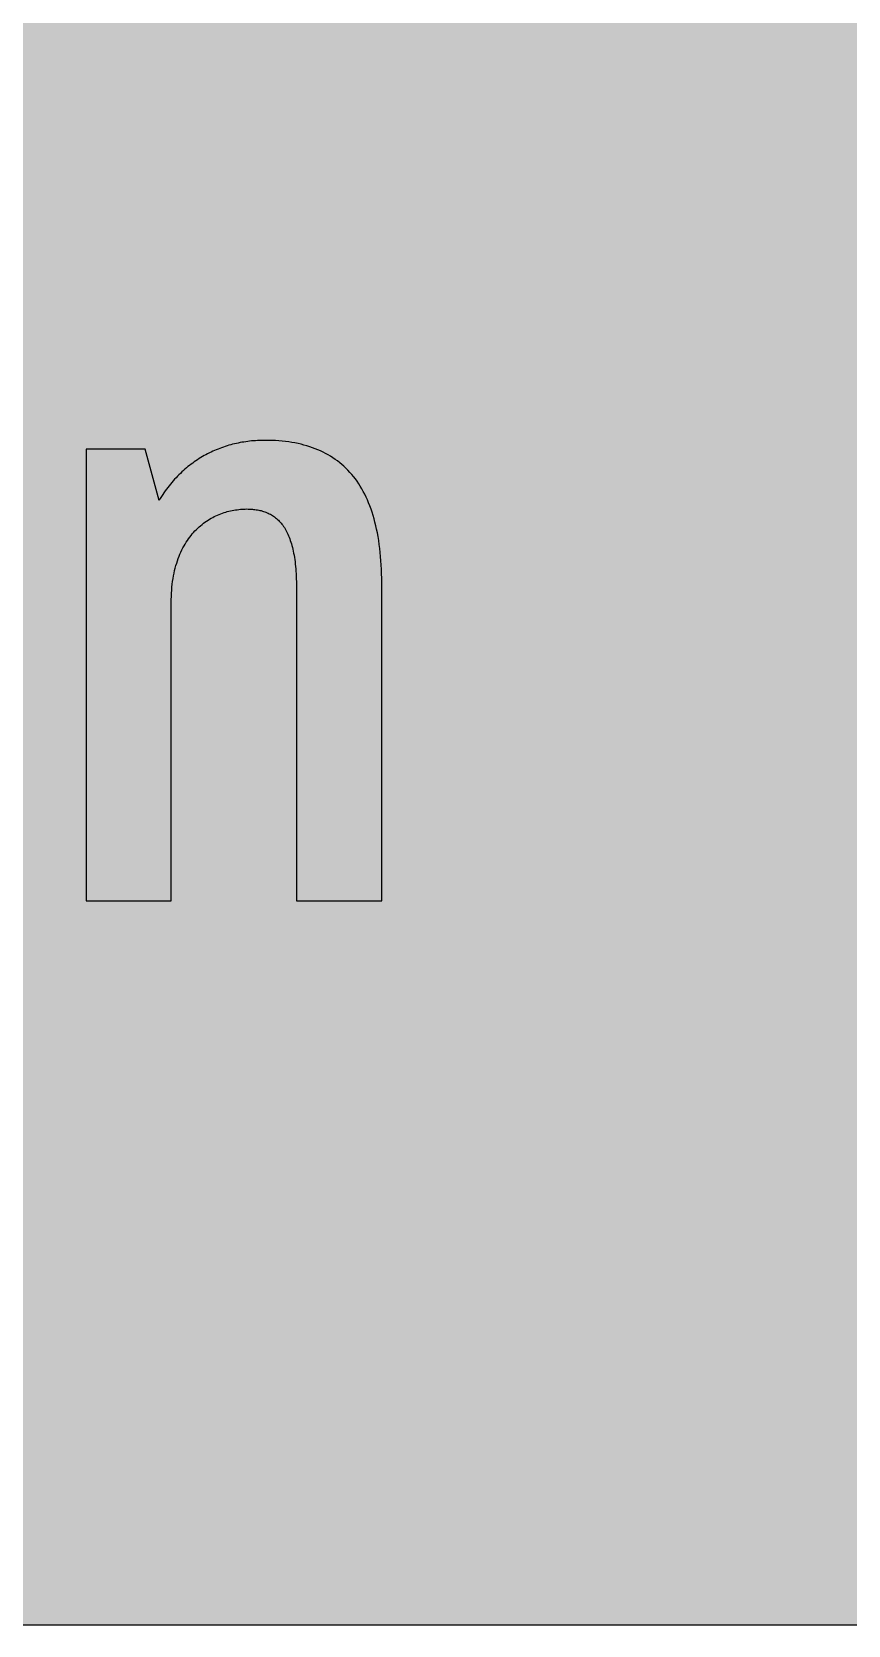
# Model space of a CAD drawing. Header units: millimetres. Extents: x 0 to 212, y 0 to 116.
# Drawn here: x 119.7 to 149.5, y 0.1 to 58.3 of the extents above; entities that cross this region are included whole.
import ezdxf

# ---------------------------------------------------------------- set-up
doc = ezdxf.new("R2010")
doc.units = ezdxf.units.MM

msp = doc.modelspace()

# ---------------------------------------------------------------- hatches: boundary and pattern name
for color, points in [(254, [(14.1633, 0.0536), (13.9878, 0.0533), (13.8125, 0.0559), (13.6373, 0.061), (13.462, 0.0686), (13.2893, 0.0787), (13.114, 0.0914), (12.9413, 0.1041), (12.7686, 0.1219), (12.5959, 0.1397), (12.4231, 0.16), (12.2504, 0.1829), (12.0777, 0.2057), (11.9075, 0.2337), (11.7373, 0.2616), (11.5672, 0.2921), (11.397, 0.3251), (11.2268, 0.3607), (11.0592, 0.3988), (10.8915, 0.4369), (10.7239, 0.4775), (10.5562, 0.5207), (10.3886, 0.5664), (10.2235, 0.6121), (10.0584, 0.6629), (9.8933, 0.7137), (9.7307, 0.7671), (9.5682, 0.8204), (9.4056, 0.8788), (9.2431, 0.9373), (9.083, 0.9982), (8.923, 1.0617), (8.763, 1.1252), (8.6055, 1.1938), (8.4455, 1.2624), (8.2906, 1.331), (8.1331, 1.4046), (7.9781, 1.4783), (7.8232, 1.5545), (7.6708, 1.6332), (7.5184, 1.7145), (7.366, 1.7958), (7.2161, 1.8796), (7.0663, 1.966), (6.919, 2.0523), (6.7716, 2.1438), (6.6243, 2.2352), (6.4795, 2.3266), (6.3348, 2.4232), (6.19, 2.5197), (6.0477, 2.6187), (5.908, 2.7178), (5.7683, 2.8194), (5.6286, 2.9235), (5.4915, 3.0302), (5.3543, 3.1369), (5.2197, 3.2461), (5.0851, 3.3579), (4.953, 3.4722), (4.8209, 3.5865), (4.6914, 3.7033), (4.5644, 3.8202), (4.4348, 3.9395), (4.3104, 4.0615), (4.1859, 4.1859), (4.0615, 4.3104), (3.9395, 4.4348), (3.8202, 4.5618), (3.7033, 4.6914), (3.5865, 4.8209), (3.4722, 4.953), (3.3579, 5.0851), (3.2487, 5.2197), (3.1369, 5.3543), (3.0302, 5.4915), (2.9235, 5.6286), (2.8194, 5.7683), (2.7178, 5.908), (2.6187, 6.0477), (2.5197, 6.19), (2.4232, 6.3348), (2.3266, 6.477), (2.2352, 6.6243), (2.1438, 6.7691), (2.0523, 6.919), (1.966, 7.0663), (1.8796, 7.2161), (1.7958, 7.366), (1.7145, 7.5184), (1.6332, 7.6708), (1.5545, 7.8232), (1.4783, 7.9781), (1.4046, 8.1331), (1.331, 8.2906), (1.2598, 8.4455), (1.1913, 8.603), (1.1252, 8.763), (1.0592, 8.923), (0.9982, 9.083), (0.9373, 9.2431), (0.8763, 9.4056), (0.8204, 9.5682), (0.7645, 9.7307), (0.7112, 9.8933), (0.6604, 10.0584), (0.6121, 10.2235), (0.5639, 10.3911), (0.5207, 10.5562), (0.4775, 10.7239), (0.4343, 10.8915), (0.3962, 11.0592), (0.3607, 11.2268), (0.3251, 11.397), (0.2921, 11.5672), (0.2616, 11.7373), (0.2311, 11.9075), (0.2057, 12.0802), (0.1803, 12.2504), (0.1575, 12.4231), (0.1372, 12.5959), (0.1194, 12.7686), (0.1041, 12.9413), (0.0889, 13.1166), (0.0787, 13.2893), (0.0686, 13.4645), (0.061, 13.6373), (0.0559, 13.8125), (0.0508, 13.9878), (0.0508, 14.163), (0.0522, 102.3592), (0.0508, 102.5322), (0.0559, 102.7074), (0.061, 102.8827), (0.0686, 103.058), (0.0787, 103.2307), (0.0889, 103.4059), (0.1041, 103.5787), (0.1194, 103.7514), (0.1372, 103.9241), (0.1575, 104.0968), (0.1803, 104.2695), (0.2057, 104.4423), (0.2311, 104.6124), (0.2616, 104.7826), (0.2921, 104.9528), (0.3251, 105.123), (0.3607, 105.2932), (0.3962, 105.4608), (0.4343, 105.6284), (0.4775, 105.7961), (0.5207, 105.9637), (0.5639, 106.1314), (0.6121, 106.2965), (0.6604, 106.4616), (0.7112, 106.6267), (0.7645, 106.7892), (0.8204, 106.9518), (0.8763, 107.1143), (0.9373, 107.2769), (0.9982, 107.4369), (1.0592, 107.5969), (1.1252, 107.757), (1.1913, 107.9144), (1.2598, 108.0745), (1.331, 108.2294), (1.4046, 108.3869), (1.4783, 108.5418), (1.5545, 108.6968), (1.6332, 108.8492), (1.7145, 109.0016), (1.7958, 109.154), (1.8796, 109.3038), (1.966, 109.4537), (2.0523, 109.601), (2.1438, 109.7483), (2.2352, 109.8956), (2.3266, 110.0404), (2.4232, 110.1852), (2.5197, 110.33), (2.6187, 110.4722), (2.7178, 110.6119), (2.8194, 110.7516), (2.9235, 110.8913), (3.0302, 111.0285), (3.1369, 111.1656), (3.2487, 111.3003), (3.3579, 111.4349), (3.4722, 111.567), (3.5865, 111.699), (3.7033, 111.8286), (3.8202, 111.9556), (3.9395, 112.0851), (4.0615, 112.2096), (4.1859, 112.334), (4.3104, 112.4585), (4.4348, 112.5804), (4.5644, 112.6998), (4.6914, 112.8166), (4.8209, 112.9335), (4.953, 113.0478), (5.0851, 113.1621), (5.2197, 113.2713), (5.3543, 113.3831), (5.4915, 113.4897), (5.6286, 113.5964), (5.7683, 113.7006), (5.908, 113.8022), (6.0477, 113.9012), (6.19, 114.0003), (6.3348, 114.0968), (6.4795, 114.1933), (6.6243, 114.2848), (6.7716, 114.3762), (6.919, 114.4676), (7.0663, 114.554), (7.2161, 114.6404), (7.366, 114.7242), (7.5184, 114.8055), (7.6708, 114.8867), (7.8232, 114.9655), (7.9781, 115.0417), (8.1331, 115.1153), (8.2906, 115.189), (8.4455, 115.2601), (8.6055, 115.3287), (8.763, 115.3947), (8.923, 115.4608), (9.083, 115.5217), (9.2431, 115.5827), (9.4056, 115.6437), (9.5682, 115.6995), (9.7307, 115.7554), (9.8933, 115.8088), (10.0584, 115.8596), (10.2235, 115.9078), (10.3886, 115.9561), (10.5562, 115.9993), (10.7239, 116.0424), (10.8915, 116.0856), (11.0592, 116.1237), (11.2268, 116.1593), (11.397, 116.1948), (11.5672, 116.2279), (11.7373, 116.2583), (11.9075, 116.2888), (12.0777, 116.3142), (12.2504, 116.3396), (12.4231, 116.3625), (12.5959, 116.3828), (12.7686, 116.4006), (12.9413, 116.4158), (13.114, 116.4311), (13.2893, 116.4412), (13.462, 116.4514), (13.6373, 116.459), (13.8125, 116.4641), (13.9878, 116.4692), (14.163, 116.4692), (197.6078, 116.4703), (197.7822, 116.4692), (197.9574, 116.4641), (198.1327, 116.459), (198.3054, 116.4514), (198.4807, 116.4412), (198.6534, 116.4311), (198.8287, 116.4158), (199.0014, 116.4006), (199.1741, 116.3828), (199.3468, 116.3625), (199.5195, 116.3396), (199.6897, 116.3142), (199.8624, 116.2888), (200.0326, 116.2583), (200.2028, 116.2279), (200.373, 116.1948), (200.5432, 116.1593), (200.7108, 116.1237), (200.8784, 116.0856), (201.0461, 116.0424), (201.2137, 115.9993), (201.3788, 115.9561), (201.5465, 115.9078), (201.7116, 115.8596), (201.8767, 115.8088), (202.0392, 115.7554), (202.2018, 115.6995), (202.3643, 115.6437), (202.5269, 115.5827), (202.6869, 115.5217), (202.8469, 115.4608), (203.007, 115.3947), (203.167, 115.3287), (203.3245, 115.2601), (203.4794, 115.189), (203.6369, 115.1153), (203.7918, 115.0417), (203.9468, 114.9655), (204.0992, 114.8867), (204.2516, 114.8055), (204.404, 114.7242), (204.5538, 114.6404), (204.7037, 114.554), (204.8535, 114.4676), (205.0009, 114.3762), (205.1456, 114.2848), (205.293, 114.1933), (205.4352, 114.0968), (205.58, 114.0003), (205.7222, 113.9012), (205.8619, 113.8022), (206.0016, 113.7006), (206.1413, 113.5964), (206.2785, 113.4897), (206.4156, 113.3831), (206.5503, 113.2713), (206.6849, 113.1621), (206.817, 113.0478), (206.949, 112.9335), (207.0786, 112.8166), (207.2081, 112.6998), (207.3351, 112.5804), (207.4596, 112.4585), (207.584, 112.334), (207.7085, 112.2096), (207.8304, 112.0851), (207.9498, 111.9556), (208.0666, 111.8286), (208.1835, 111.699), (208.2978, 111.567), (208.4121, 111.4349), (208.5238, 111.3003), (208.6331, 111.1656), (208.7397, 111.0285), (208.8464, 110.8913), (208.9506, 110.7516), (209.0522, 110.6119), (209.1512, 110.4722), (209.2503, 110.33), (209.3468, 110.1852), (209.4433, 110.0404), (209.5348, 109.8956), (209.6262, 109.7483), (209.7176, 109.601), (209.804, 109.4537), (209.8904, 109.3038), (209.9742, 109.154), (210.0555, 109.0016), (210.1367, 108.8492), (210.2155, 108.6968), (210.2917, 108.5418), (210.3653, 108.3869), (210.439, 108.2294), (210.5076, 108.0745), (210.5762, 107.9144), (210.6447, 107.757), (210.7082, 107.5969), (210.7717, 107.4369), (210.8327, 107.2769), (210.8911, 107.1143), (210.9495, 106.9518), (211.0029, 106.7892), (211.0562, 106.6267), (211.107, 106.4616), (211.1578, 106.2965), (211.2035, 106.1314), (211.2493, 105.9637), (211.2924, 105.7961), (211.3331, 105.6284), (211.3712, 105.4608), (211.4093, 105.2932), (211.4448, 105.123), (211.4779, 104.9528), (211.5083, 104.7826), (211.5363, 104.6124), (211.5642, 104.4423), (211.5871, 104.2695), (211.6099, 104.0968), (211.6303, 103.9241), (211.648, 103.7514), (211.6658, 103.5787), (211.6785, 103.4059), (211.6912, 103.2307), (211.7014, 103.058), (211.709, 102.8827), (211.7141, 102.7074), (211.7166, 102.5322), (211.7166, 102.3569), (211.7189, 14.1647), (211.7166, 13.9878), (211.7141, 13.8125), (211.709, 13.6373), (211.7014, 13.4645), (211.6912, 13.2893), (211.6785, 13.1166), (211.6658, 12.9413), (211.648, 12.7686), (211.6303, 12.5959), (211.6099, 12.4231), (211.5871, 12.2504), (211.5642, 12.0802), (211.5363, 11.9075), (211.5083, 11.7373), (211.4779, 11.5672), (211.4448, 11.397), (211.4093, 11.2268), (211.3712, 11.0592), (211.3331, 10.8915), (211.2924, 10.7239), (211.2493, 10.5562), (211.2035, 10.3911), (211.1578, 10.2235), (211.107, 10.0584), (211.0562, 9.8933), (211.0029, 9.7307), (210.9495, 9.5682), (210.8911, 9.4056), (210.8327, 9.2431), (210.7717, 9.083), (210.7082, 8.923), (210.6447, 8.763), (210.5762, 8.603), (210.5076, 8.4455), (210.439, 8.2906), (210.3653, 8.1331), (210.2917, 7.9781), (210.2155, 7.8232), (210.1367, 7.6708), (210.0555, 7.5184), (209.9742, 7.366), (209.8904, 7.2161), (209.804, 7.0663), (209.7176, 6.919), (209.6262, 6.7691), (209.5348, 6.6243), (209.4433, 6.477), (209.3468, 6.3348), (209.2503, 6.19), (209.1512, 6.0477), (209.0522, 5.908), (208.9506, 5.7683), (208.8464, 5.6286), (208.7397, 5.4915), (208.6331, 5.3543), (208.5238, 5.2197), (208.4121, 5.0851), (208.2978, 4.953), (208.1835, 4.8209), (208.0666, 4.6914), (207.9498, 4.5618), (207.8304, 4.4348), (207.7085, 4.3104), (207.584, 4.1859), (207.4596, 4.0615), (207.3351, 3.9395), (207.2081, 3.8202), (207.0786, 3.7033), (206.949, 3.5865), (206.817, 3.4722), (206.6849, 3.3579), (206.5503, 3.2461), (206.4156, 3.1369), (206.2785, 3.0302), (206.1413, 2.9235), (206.0016, 2.8194), (205.8619, 2.7178), (205.7222, 2.6187), (205.58, 2.5197), (205.4352, 2.4232), (205.293, 2.3266), (205.1456, 2.2352), (205.0009, 2.1438), (204.8535, 2.0523), (204.7037, 1.966), (204.5538, 1.8796), (204.404, 1.7958), (204.2516, 1.7145), (204.0992, 1.6332), (203.9468, 1.5545), (203.7918, 1.4783), (203.6369, 1.4046), (203.4794, 1.331), (203.3245, 1.2624), (203.167, 1.1938), (203.007, 1.1252), (202.8469, 1.0617), (202.6869, 0.9982), (202.5269, 0.9373), (202.3643, 0.8788), (202.2018, 0.8204), (202.0392, 0.7671), (201.8767, 0.7137), (201.7116, 0.6629), (201.5465, 0.6121), (201.3788, 0.5664), (201.2137, 0.5207), (201.0461, 0.4775), (200.8784, 0.4369), (200.7108, 0.3988), (200.5432, 0.3607), (200.373, 0.3251), (200.2028, 0.2921), (200.0326, 0.2616), (199.8624, 0.2337), (199.6897, 0.2057), (199.5195, 0.1829), (199.3468, 0.16), (199.1741, 0.1397), (199.0014, 0.1219), (198.8287, 0.1041), (198.6534, 0.0914), (198.4807, 0.0787), (198.3054, 0.0686), (198.1327, 0.061), (197.9574, 0.0559), (197.7822, 0.0533), (197.6069, 0.0533)]), (59, [(132.4296, 26.512), (132.4296, 38.1314), (132.428, 38.2981), (132.4229, 38.4632), (132.4178, 38.6258), (132.4102, 38.7858), (132.4, 38.9407), (132.3899, 39.0957), (132.3746, 39.2455), (132.3594, 39.3929), (132.3416, 39.5376), (132.3188, 39.6799), (132.2984, 39.8196), (132.273, 39.9542), (132.2451, 40.0888), (132.2172, 40.2184), (132.1841, 40.3454), (132.1511, 40.4724), (132.1156, 40.5943), (132.08, 40.7111), (132.0394, 40.828), (131.9987, 40.9423), (131.953, 41.054), (131.9073, 41.1607), (131.8616, 41.2674), (131.8108, 41.369), (131.7574, 41.468), (131.7041, 41.5646), (131.6482, 41.6611), (131.5898, 41.7525), (131.5288, 41.8414), (131.4679, 41.9278), (131.4018, 42.0116), (131.3358, 42.0903), (131.2672, 42.1691), (131.1986, 42.2453), (131.125, 42.3189), (131.0513, 42.3901), (130.9751, 42.4561), (130.8964, 42.5221), (130.8151, 42.5856), (130.7338, 42.6441), (130.65, 42.7025), (130.5636, 42.7558), (130.4747, 42.8092), (130.3833, 42.86), (130.2918, 42.9057), (130.1979, 42.9514), (130.1013, 42.9946), (130.0023, 43.0327), (129.9032, 43.0708), (129.8016, 43.1063), (129.6975, 43.1368), (129.5908, 43.1673), (129.4841, 43.1952), (129.3749, 43.2206), (129.2631, 43.2435), (129.1488, 43.2613), (129.0345, 43.2791), (128.9152, 43.2968), (128.7958, 43.3095), (128.6764, 43.3197), (128.5519, 43.3273), (128.4275, 43.3324), (128.3005, 43.3375), (128.1735, 43.3375), (128.1024, 43.3375), (128.0312, 43.3349), (127.9601, 43.3324), (127.889, 43.3299), (127.8179, 43.3248), (127.7468, 43.3197), (127.6756, 43.3146), (127.6071, 43.307), (127.5359, 43.2968), (127.4674, 43.2892), (127.3988, 43.2765), (127.3277, 43.2664), (127.2591, 43.2537), (127.1905, 43.241), (127.1219, 43.2257), (127.0533, 43.2105), (126.9873, 43.1927), (126.9187, 43.1749), (126.8527, 43.1571), (126.7841, 43.1368), (126.7181, 43.1165), (126.652, 43.0936), (126.586, 43.0708), (126.5199, 43.0454), (126.4564, 43.02), (126.3904, 42.9946), (126.3269, 42.9666), (126.2634, 42.9387), (126.1999, 42.9082), (126.1364, 42.8777), (126.0729, 42.8473), (126.0094, 42.8142), (125.9484, 42.7787), (125.8875, 42.7457), (125.8265, 42.7076), (125.7656, 42.672), (125.7046, 42.6314), (125.6462, 42.5933), (125.5878, 42.5526), (125.5293, 42.5094), (125.4709, 42.4663), (125.4125, 42.4231), (125.3566, 42.3774), (125.3007, 42.3291), (125.2449, 42.2834), (125.189, 42.2326), (125.1331, 42.1843), (125.0798, 42.131), (125.0264, 42.0802), (124.9731, 42.0268), (124.9197, 41.971), (124.8689, 41.9151), (124.8181, 41.8567), (124.7673, 41.7982), (124.7191, 41.7398), (124.6683, 41.6789), (124.62, 41.6154), (124.5718, 41.5519), (124.526, 41.4884), (124.4803, 41.4223), (124.4346, 41.3563), (124.3889, 41.2877), (124.3432, 41.2166), (124.3, 41.1455), (123.7933, 43.0205), (121.6339, 43.0205), (121.6339, 26.512), (124.7454, 26.512), (124.7454, 37.4011), (124.7445, 37.5183), (124.7496, 37.6352), (124.7546, 37.7495), (124.7623, 37.8612), (124.7724, 37.9705), (124.7826, 38.0797), (124.7953, 38.1838), (124.8131, 38.2854), (124.8283, 38.3845), (124.8486, 38.4835), (124.8689, 38.5775), (124.8918, 38.6715), (124.9172, 38.7629), (124.9451, 38.8493), (124.9731, 38.9357), (125.001, 39.0195), (125.034, 39.1033), (125.0645, 39.182), (125.1001, 39.2582), (125.1356, 39.3344), (125.1737, 39.4081), (125.2118, 39.4792), (125.2499, 39.5478), (125.2906, 39.6138), (125.3338, 39.6799), (125.3769, 39.7434), (125.4227, 39.8043), (125.4684, 39.8628), (125.5141, 39.9186), (125.5624, 39.9745), (125.6106, 40.0279), (125.6614, 40.0787), (125.7122, 40.1295), (125.763, 40.1752), (125.8164, 40.2209), (125.8697, 40.2641), (125.923, 40.3073), (125.9764, 40.3479), (126.0323, 40.386), (126.0881, 40.4216), (126.144, 40.4571), (126.2024, 40.4901), (126.2583, 40.5232), (126.3167, 40.5511), (126.3752, 40.579), (126.4336, 40.607), (126.4945, 40.6324), (126.553, 40.6552), (126.6114, 40.6781), (126.6723, 40.6984), (126.7333, 40.7162), (126.7917, 40.734), (126.8527, 40.7492), (126.9136, 40.7645), (126.9721, 40.7772), (127.033, 40.7873), (127.094, 40.7975), (127.1524, 40.8051), (127.2134, 40.8127), (127.2718, 40.8203), (127.3302, 40.8229), (127.3912, 40.828), (127.4496, 40.828), (127.508, 40.8305), (127.5563, 40.828), (127.6071, 40.828), (127.6553, 40.8254), (127.7061, 40.8229), (127.7544, 40.8178), (127.8001, 40.8127), (127.8484, 40.8051), (127.8941, 40.7975), (127.9398, 40.7899), (127.9855, 40.7797), (128.0312, 40.7695), (128.0744, 40.7568), (128.1176, 40.7441), (128.1608, 40.7289), (128.204, 40.7137), (128.2446, 40.6959), (128.2852, 40.6781), (128.3259, 40.6578), (128.3665, 40.6375), (128.4046, 40.6146), (128.4427, 40.5917), (128.4808, 40.5663), (128.5189, 40.5384), (128.5545, 40.5105), (128.59, 40.4825), (128.6231, 40.452), (128.6586, 40.419), (128.6916, 40.386), (128.7247, 40.3504), (128.7551, 40.3123), (128.7856, 40.2742), (128.8161, 40.2336), (128.8466, 40.193), (128.8745, 40.1498), (128.9025, 40.1041), (128.9279, 40.0583), (128.9558, 40.0075), (128.9812, 39.9593), (129.0041, 39.9059), (129.0295, 39.8526), (129.0523, 39.7967), (129.0726, 39.7408), (129.093, 39.6799), (129.1133, 39.6189), (129.1336, 39.5554), (129.1514, 39.4919), (129.1692, 39.4259), (129.1844, 39.3573), (129.2022, 39.2862), (129.2149, 39.2125), (129.2301, 39.1389), (129.2428, 39.0601), (129.253, 38.9814), (129.2657, 38.9001), (129.2733, 38.8188), (129.2835, 38.7325), (129.2911, 38.6461), (129.2987, 38.5547), (129.3038, 38.4632), (129.3089, 38.3692), (129.3114, 38.2727), (129.3139, 38.1762), (129.3165, 38.0746), (129.3165, 37.9705), (129.3178, 26.512)])]:
    msp.add_hatch(color=color).paths.add_polyline_path(points)
h = msp.add_hatch(color=59)
h.paths.add_polyline_path([(14.1633, 3.5814), (13.8887, 3.5839), (13.6169, 3.5941), (13.3477, 3.6119), (13.081, 3.6347), (12.8143, 3.6652), (12.5501, 3.7008), (12.2885, 3.7465), (12.0294, 3.7948), (11.7729, 3.8506), (11.5164, 3.9141), (11.2649, 3.9827), (11.016, 4.0564), (10.7671, 4.1351), (10.5232, 4.2215), (10.2819, 4.3129), (10.0432, 4.412), (9.8069, 4.5161), (9.5733, 4.6228), (9.3447, 4.7371), (9.1186, 4.8565), (8.8951, 4.9809), (8.6741, 5.113), (8.4582, 5.2476), (8.2448, 5.3873), (8.0366, 5.5321), (7.8308, 5.682), (7.6276, 5.8369), (7.4295, 5.9969), (7.2365, 6.1595), (7.046, 6.3297), (6.8605, 6.5024), (6.6777, 6.6802), (6.5024, 6.8605), (6.3271, 7.046), (6.1595, 7.2365), (5.9969, 7.432), (5.8369, 7.6302), (5.682, 7.8308), (5.5321, 8.0366), (5.3873, 8.2448), (5.2451, 8.4582), (5.1105, 8.6741), (4.9809, 8.8951), (4.8565, 9.1186), (4.7371, 9.3447), (4.6228, 9.5758), (4.5136, 9.8069), (4.4094, 10.0432), (4.3129, 10.2819), (4.2215, 10.5232), (4.1351, 10.7696), (4.0538, 11.016), (3.9802, 11.2649), (3.9116, 11.5189), (3.8506, 11.7729), (3.7948, 12.0294), (3.744, 12.2911), (3.7008, 12.5527), (3.6627, 12.8143), (3.6322, 13.081), (3.6093, 13.3502), (3.5916, 13.6195), (3.5814, 13.8913), (3.5789, 14.163), (3.58, 102.3592), (3.5814, 102.6312), (3.5916, 102.903), (3.6093, 103.1723), (3.6322, 103.439), (3.6627, 103.7057), (3.7008, 103.9698), (3.744, 104.2314), (3.7948, 104.4905), (3.8506, 104.7471), (3.9116, 105.0036), (3.9802, 105.2551), (4.0538, 105.504), (4.1351, 105.7529), (4.2215, 105.9967), (4.3129, 106.238), (4.4094, 106.4768), (4.5136, 106.713), (4.6228, 106.9467), (4.7371, 107.1753), (4.8565, 107.4014), (4.9809, 107.6249), (5.1105, 107.8459), (5.2451, 108.0618), (5.3873, 108.2751), (5.5321, 108.4834), (5.682, 108.6891), (5.8369, 108.8923), (5.9969, 109.0905), (6.1595, 109.2835), (6.3271, 109.474), (6.5024, 109.6594), (6.6777, 109.8423), (6.8605, 110.0176), (7.046, 110.1928), (7.2365, 110.3605), (7.4295, 110.523), (7.6276, 110.683), (7.8308, 110.838), (8.0366, 110.9878), (8.2448, 111.1326), (8.4582, 111.2749), (8.6741, 111.4095), (8.8951, 111.539), (9.1186, 111.6635), (9.3447, 111.7829), (9.5733, 111.8972), (9.8069, 112.0064), (10.0432, 112.1105), (10.2819, 112.207), (10.5232, 112.2985), (10.7671, 112.3848), (11.016, 112.4661), (11.2649, 112.5398), (11.5164, 112.6084), (11.7729, 112.6693), (12.0294, 112.7252), (12.2885, 112.776), (12.5501, 112.8192), (12.8143, 112.8573), (13.081, 112.8878), (13.3477, 112.9106), (13.6169, 112.9284), (13.8887, 112.9386), (14.163, 112.9411), (197.6078, 112.9425), (197.8787, 112.9386), (198.1505, 112.9284), (198.4197, 112.9106), (198.689, 112.8878), (198.9557, 112.8573), (199.2173, 112.8192), (199.4789, 112.776), (199.7405, 112.7252), (199.9971, 112.6693), (200.2511, 112.6084), (200.5051, 112.5398), (200.754, 112.4661), (201.0004, 112.3848), (201.2467, 112.2985), (201.488, 112.207), (201.7268, 112.1105), (201.963, 112.0064), (202.1942, 111.8972), (202.4253, 111.7829), (202.6514, 111.6635), (202.8749, 111.539), (203.0959, 111.4095), (203.3118, 111.2749), (203.5251, 111.1326), (203.7334, 110.9878), (203.9391, 110.838), (204.1398, 110.683), (204.3379, 110.523), (204.5335, 110.3605), (204.724, 110.1928), (204.9094, 110.0176), (205.0898, 109.8423), (205.2676, 109.6594), (205.4403, 109.474), (205.6105, 109.2835), (205.773, 109.0905), (205.933, 108.8923), (206.088, 108.6891), (206.2378, 108.4834), (206.3826, 108.2751), (206.5223, 108.0618), (206.6569, 107.8459), (206.789, 107.6249), (206.9135, 107.4014), (207.0329, 107.1753), (207.1472, 106.9467), (207.2538, 106.713), (207.358, 106.4768), (207.457, 106.238), (207.5485, 105.9967), (207.6348, 105.7529), (207.7136, 105.504), (207.7872, 105.2551), (207.8558, 105.0036), (207.9193, 104.7471), (207.9752, 104.4905), (208.0235, 104.2314), (208.0692, 103.9698), (208.1047, 103.7057), (208.1352, 103.439), (208.1581, 103.1723), (208.1759, 102.903), (208.186, 102.6312), (208.1911, 102.3569), (208.1911, 14.1647), (208.186, 13.8913), (208.1759, 13.6195), (208.1581, 13.3502), (208.1352, 13.081), (208.1047, 12.8143), (208.0692, 12.5527), (208.0235, 12.2911), (207.9752, 12.0294), (207.9193, 11.7729), (207.8558, 11.5189), (207.7872, 11.2649), (207.7136, 11.016), (207.6348, 10.7696), (207.5485, 10.5232), (207.457, 10.2819), (207.358, 10.0432), (207.2538, 9.8069), (207.1472, 9.5758), (207.0329, 9.3447), (206.9135, 9.1186), (206.789, 8.8951), (206.6569, 8.6741), (206.5223, 8.4582), (206.3826, 8.2448), (206.2378, 8.0366), (206.088, 7.8308), (205.933, 7.6302), (205.773, 7.432), (205.6105, 7.2365), (205.4403, 7.046), (205.2676, 6.8605), (205.0898, 6.6802), (204.9094, 6.5024), (204.724, 6.3297), (204.5335, 6.1595), (204.3379, 5.9969), (204.1398, 5.8369), (203.9391, 5.682), (203.7334, 5.5321), (203.5251, 5.3873), (203.3118, 5.2476), (203.0959, 5.113), (202.8749, 4.9809), (202.6514, 4.8565), (202.4253, 4.7371), (202.1942, 4.6228), (201.963, 4.5161), (201.7268, 4.412), (201.488, 4.3129), (201.2467, 4.2215), (201.0004, 4.1351), (200.754, 4.0564), (200.5051, 3.9827), (200.2511, 3.9141), (199.9971, 3.8506), (199.7405, 3.7948), (199.4789, 3.7465), (199.2173, 3.7008), (198.9557, 3.6652), (198.689, 3.6347), (198.4197, 3.6119), (198.1505, 3.5941), (197.8787, 3.5839), (197.6069, 3.5789)])
h.paths.add_polyline_path([(14.1633, 8.8731), (14.0259, 8.8748), (13.8887, 8.8798), (13.7541, 8.8875), (13.622, 8.9002), (13.4874, 8.9154), (13.3553, 8.9332), (13.2258, 8.9535), (13.0962, 8.9789), (12.9667, 9.0068), (12.8397, 9.0373), (12.7127, 9.0729), (12.5882, 9.1084), (12.4663, 9.1491), (12.3419, 9.1923), (12.2225, 9.238), (12.1031, 9.2888), (11.9837, 9.3396), (11.8694, 9.3929), (11.7526, 9.4513), (11.6408, 9.5098), (11.5291, 9.5733), (11.4198, 9.6368), (11.3106, 9.7053), (11.2039, 9.7765), (11.0998, 9.8476), (10.9957, 9.9238), (10.8966, 10), (10.7975, 10.0787), (10.6985, 10.1625), (10.6045, 10.2464), (10.5105, 10.3327), (10.4216, 10.4216), (10.3327, 10.5131), (10.2464, 10.6045), (10.16, 10.701), (10.0787, 10.7975), (10, 10.8966), (9.9212, 10.9982), (9.8476, 11.0998), (9.7739, 11.2039), (9.7053, 11.3106), (9.6368, 11.4198), (9.5707, 11.5291), (9.5098, 11.6408), (9.4488, 11.7551), (9.3929, 11.8694), (9.337, 11.9863), (9.2862, 12.1031), (9.238, 12.2225), (9.1923, 12.3444), (9.1491, 12.4663), (9.1084, 12.5908), (9.0703, 12.7152), (9.0373, 12.8397), (9.0068, 12.9692), (8.9789, 13.0962), (8.9535, 13.2258), (8.9306, 13.3579), (8.9129, 13.4899), (8.8976, 13.622), (8.8849, 13.7566), (8.8773, 13.8913), (8.8722, 14.0259), (8.8697, 14.163), (8.8717, 102.3592), (8.8722, 102.4941), (8.8773, 102.6312), (8.8849, 102.7659), (8.8976, 102.8979), (8.9129, 103.0326), (8.9306, 103.1646), (8.9535, 103.2942), (8.9789, 103.4237), (9.0068, 103.5533), (9.0373, 103.6803), (9.0703, 103.8073), (9.1084, 103.9317), (9.1491, 104.0536), (9.1923, 104.1781), (9.238, 104.2975), (9.2862, 104.4169), (9.337, 104.5362), (9.3929, 104.6505), (9.4488, 104.7674), (9.5098, 104.8791), (9.5707, 104.9909), (9.6368, 105.1001), (9.7053, 105.2093), (9.7739, 105.316), (9.8476, 105.4202), (9.9212, 105.5243), (10, 105.6234), (10.0787, 105.7224), (10.16, 105.8215), (10.2464, 105.9155), (10.3327, 106.0094), (10.4216, 106.0983), (10.5105, 106.1872), (10.6045, 106.2736), (10.6985, 106.36), (10.7975, 106.4412), (10.8966, 106.52), (10.9957, 106.5987), (11.0998, 106.6724), (11.2039, 106.746), (11.3106, 106.8146), (11.4198, 106.8832), (11.5291, 106.9492), (11.6408, 107.0102), (11.7526, 107.0712), (11.8694, 107.127), (11.9837, 107.1829), (12.1031, 107.2337), (12.2225, 107.282), (12.3419, 107.3277), (12.4663, 107.3709), (12.5882, 107.4115), (12.7127, 107.4496), (12.8397, 107.4826), (12.9667, 107.5131), (13.0962, 107.5411), (13.2258, 107.5665), (13.3553, 107.5893), (13.4874, 107.6071), (13.622, 107.6223), (13.7541, 107.635), (13.8887, 107.6427), (14.0259, 107.6477), (14.163, 107.6503), (197.6078, 107.6508), (197.7441, 107.6477), (197.8787, 107.6427), (198.0133, 107.635), (198.1479, 107.6223), (198.28, 107.6071), (198.4121, 107.5893), (198.5442, 107.5665), (198.6737, 107.5411), (198.8007, 107.5131), (198.9303, 107.4826), (199.0547, 107.4496), (199.1792, 107.4115), (199.3036, 107.3709), (199.4256, 107.3277), (199.5475, 107.282), (199.6669, 107.2337), (199.7837, 107.1829), (199.9005, 107.127), (200.0148, 107.0712), (200.1291, 107.0102), (200.2409, 106.9492), (200.3501, 106.8832), (200.4593, 106.8146), (200.566, 106.746), (200.6702, 106.6724), (200.7718, 106.5987), (200.8734, 106.52), (200.9724, 106.4412), (201.0689, 106.36), (201.1655, 106.2736), (201.2569, 106.1872), (201.3483, 106.0983), (201.4372, 106.0094), (201.5236, 105.9155), (201.6074, 105.8215), (201.6912, 105.7224), (201.77, 105.6234), (201.8462, 105.5243), (201.9224, 105.4202), (201.9935, 105.316), (202.0646, 105.2093), (202.1332, 105.1001), (202.1967, 104.9909), (202.2602, 104.8791), (202.3186, 104.7674), (202.377, 104.6505), (202.4304, 104.5362), (202.4812, 104.4169), (202.532, 104.2975), (202.5777, 104.1781), (202.6209, 104.0536), (202.6615, 103.9317), (202.6971, 103.8073), (202.7326, 103.6803), (202.7631, 103.5533), (202.7911, 103.4237), (202.8165, 103.2942), (202.8368, 103.1646), (202.8546, 103.0326), (202.8698, 102.8979), (202.8825, 102.7659), (202.8901, 102.6312), (202.8952, 102.4941), (202.8977, 102.3569), (202.8994, 14.1647), (202.8952, 14.0259), (202.8901, 13.8913), (202.8825, 13.7566), (202.8698, 13.622), (202.8546, 13.4899), (202.8368, 13.3579), (202.8165, 13.2258), (202.7911, 13.0962), (202.7631, 12.9692), (202.7326, 12.8397), (202.6971, 12.7152), (202.6615, 12.5908), (202.6209, 12.4663), (202.5777, 12.3444), (202.532, 12.2225), (202.4812, 12.1031), (202.4304, 11.9863), (202.377, 11.8694), (202.3186, 11.7551), (202.2602, 11.6408), (202.1967, 11.5291), (202.1332, 11.4198), (202.0646, 11.3106), (201.9935, 11.2039), (201.9224, 11.0998), (201.8462, 10.9982), (201.77, 10.8966), (201.6912, 10.7975), (201.6074, 10.701), (201.5236, 10.6045), (201.4372, 10.5131), (201.3483, 10.4216), (201.2569, 10.3327), (201.1655, 10.2464), (201.0689, 10.1625), (200.9724, 10.0787), (200.8734, 10), (200.7718, 9.9238), (200.6702, 9.8476), (200.566, 9.7765), (200.4593, 9.7053), (200.3501, 9.6368), (200.2409, 9.5733), (200.1291, 9.5098), (200.0148, 9.4513), (199.9005, 9.3929), (199.7837, 9.3396), (199.6669, 9.2888), (199.5475, 9.238), (199.4256, 9.1923), (199.3036, 9.1491), (199.1792, 9.1084), (199.0547, 9.0729), (198.9303, 9.0373), (198.8007, 9.0068), (198.6737, 8.9789), (198.5442, 8.9535), (198.4121, 8.9332), (198.28, 8.9154), (198.1479, 8.9002), (198.0133, 8.8875), (197.8787, 8.8798), (197.7441, 8.8748), (197.6069, 8.8722)], flags=16)
h = msp.add_hatch(color=59)
h.paths.add_polyline_path([(146.8438, 33.7189), (146.8438, 35.5282), (146.8425, 35.7607), (146.8374, 35.9918), (146.8323, 36.2179), (146.8272, 36.4414), (146.8171, 36.6624), (146.8069, 36.8783), (146.7917, 37.0916), (146.7764, 37.3024), (146.7587, 37.5107), (146.7409, 37.7139), (146.718, 37.9146), (146.6926, 38.1102), (146.6672, 38.3032), (146.6367, 38.4937), (146.6063, 38.6817), (146.5732, 38.8645), (146.5351, 39.0423), (146.497, 39.2201), (146.4564, 39.3929), (146.4132, 39.5605), (146.365, 39.7281), (146.3167, 39.8882), (146.2659, 40.0482), (146.21, 40.2031), (146.1541, 40.353), (146.0957, 40.5028), (146.0322, 40.6476), (145.9687, 40.7873), (145.9001, 40.9245), (145.829, 41.0566), (145.7554, 41.1861), (145.6792, 41.3131), (145.6004, 41.435), (145.5191, 41.5544), (145.4328, 41.6687), (145.3439, 41.7805), (145.2524, 41.8897), (145.1585, 41.9938), (145.0619, 42.0929), (144.9629, 42.1894), (144.8587, 42.2808), (144.7521, 42.3697), (144.6403, 42.4561), (144.5285, 42.5374), (144.4117, 42.6136), (144.2923, 42.6872), (144.1679, 42.7558), (144.0434, 42.8219), (143.9139, 42.8854), (143.7792, 42.9438), (143.6421, 42.9971), (143.5024, 43.0479), (143.3601, 43.0936), (143.2128, 43.1343), (143.0604, 43.1724), (142.908, 43.2079), (142.748, 43.2384), (142.588, 43.2638), (142.4229, 43.2867), (142.2527, 43.3045), (142.08, 43.3197), (141.9047, 43.3299), (141.7244, 43.3349), (141.539, 43.3375), (141.3586, 43.3349), (141.1808, 43.3299), (141.0056, 43.3197), (140.8328, 43.307), (140.6627, 43.2892), (140.4976, 43.2664), (140.335, 43.241), (140.175, 43.2105), (140.0175, 43.1749), (139.8626, 43.1368), (139.7127, 43.0936), (139.5654, 43.0479), (139.4206, 42.9971), (139.2784, 42.9412), (139.1387, 42.8828), (139.004, 42.8193), (138.872, 42.7507), (138.7424, 42.6796), (138.6154, 42.6034), (138.491, 42.5221), (138.369, 42.4383), (138.2522, 42.3494), (138.1379, 42.2554), (138.0261, 42.1564), (137.9169, 42.0548), (137.8102, 41.9481), (137.7061, 41.8363), (137.607, 41.722), (137.508, 41.6001), (137.414, 41.4757), (137.3226, 41.3487), (137.2337, 41.214), (137.1473, 41.0769), (137.0635, 40.9346), (136.9847, 40.7873), (136.906, 40.6349), (136.8323, 40.4774), (136.7612, 40.3174), (136.6901, 40.1523), (136.6241, 39.9821), (136.5606, 39.8069), (136.5021, 39.6265), (136.4437, 39.4411), (136.3878, 39.2532), (136.337, 39.0601), (136.2862, 38.8595), (136.2405, 38.6563), (136.1948, 38.448), (136.1542, 38.2346), (136.1161, 38.0187), (136.0805, 37.7952), (136.0475, 37.5666), (136.017, 37.3355), (135.9891, 37.0967), (135.9637, 36.8554), (135.9408, 36.6065), (135.9205, 36.355), (135.9027, 36.0985), (135.89, 35.8343), (135.8773, 35.5676), (135.8671, 35.2958), (135.8621, 35.019), (135.857, 34.737), (135.857, 34.4475), (135.8595, 34.13), (135.8646, 33.8201), (135.8773, 33.5204), (135.8925, 33.2257), (135.9103, 32.9387), (135.9357, 32.6593), (135.9611, 32.3875), (135.9941, 32.1234), (136.0297, 31.8668), (136.0678, 31.6179), (136.111, 31.3741), (136.1592, 31.1404), (136.21, 30.9118), (136.2634, 30.6883), (136.3218, 30.4724), (136.3828, 30.2641), (136.4463, 30.0634), (136.5148, 29.8679), (136.5834, 29.6774), (136.6596, 29.4945), (136.7358, 29.3167), (136.8171, 29.1465), (136.8984, 28.9814), (136.9847, 28.8214), (137.0736, 28.669), (137.1651, 28.5217), (137.2591, 28.3794), (137.3581, 28.2423), (137.4572, 28.1102), (137.5588, 27.9857), (137.6629, 27.8638), (137.7696, 27.747), (137.8788, 27.6377), (137.9906, 27.5311), (138.1023, 27.432), (138.2192, 27.3355), (138.336, 27.244), (138.4554, 27.1577), (138.5773, 27.0739), (138.6992, 26.9951), (138.8237, 26.9215), (138.9507, 26.8529), (139.0802, 26.7868), (139.2098, 26.7259), (139.3393, 26.6675), (139.4714, 26.6141), (139.606, 26.5633), (139.7406, 26.5176), (139.8778, 26.4744), (140.015, 26.4363), (140.1521, 26.3982), (140.2918, 26.3652), (140.4341, 26.3373), (140.5738, 26.3093), (140.716, 26.2865), (140.8582, 26.2661), (141.0005, 26.2484), (141.1453, 26.2331), (141.29, 26.2204), (141.4348, 26.2103), (141.5796, 26.2026), (141.7244, 26.1976), (141.8717, 26.1925), (142.0165, 26.1925), (142.0978, 26.1925), (142.179, 26.195), (142.2629, 26.195), (142.3441, 26.2001), (142.4254, 26.2026), (142.5067, 26.2077), (142.588, 26.2128), (142.6693, 26.2204), (142.7505, 26.228), (142.8318, 26.2357), (142.9131, 26.2458), (142.9944, 26.2534), (143.0731, 26.2636), (143.1544, 26.2763), (143.2357, 26.2865), (143.3144, 26.2992), (143.3932, 26.3119), (143.4719, 26.3271), (143.5506, 26.3398), (143.6294, 26.355), (143.7081, 26.3703), (143.7869, 26.3881), (143.8631, 26.4033), (143.9418, 26.4211), (144.018, 26.4389), (144.0942, 26.4566), (144.1704, 26.477), (144.2441, 26.4947), (144.3203, 26.5151), (144.3939, 26.5354), (144.4676, 26.5557), (144.5412, 26.5786), (144.6124, 26.5989), (144.686, 26.6217), (144.7571, 26.6421), (144.8283, 26.6649), (144.8968, 26.6878), (144.968, 26.7106), (145.0365, 26.7335), (145.1051, 26.7589), (145.1712, 26.7818), (145.2397, 26.8072), (145.3058, 26.83), (145.3718, 26.8554), (145.4353, 26.8808), (145.4988, 26.9062), (145.5623, 26.9316), (145.6233, 26.957), (145.6868, 26.9824), (145.7452, 27.0078), (145.8062, 27.0332), (145.8646, 27.0586), (145.923, 27.084), (145.9789, 27.1094), (146.0348, 27.1374), (146.0906, 27.1628), (146.144, 27.1882), (146.1973, 27.2136), (146.2507, 27.239), (146.3015, 27.2644), (146.3497, 27.2923), (146.4005, 27.3177), (146.4462, 27.3431), (146.4945, 27.3685), (145.573, 29.687), (145.5166, 29.6596), (145.4607, 29.6316), (145.4074, 29.6062), (145.3515, 29.5808), (145.2982, 29.5554), (145.2423, 29.5326), (145.1889, 29.5072), (145.1331, 29.4843), (145.0797, 29.4589), (145.0238, 29.4361), (144.9705, 29.4132), (144.9146, 29.3903), (144.8613, 29.37), (144.8054, 29.3472), (144.7521, 29.3268), (144.6987, 29.304), (144.6428, 29.2837), (144.5895, 29.2633), (144.5362, 29.2456), (144.4828, 29.2252), (144.4269, 29.2075), (144.3736, 29.1871), (144.3203, 29.1694), (144.2669, 29.1516), (144.2136, 29.1363), (144.1602, 29.1186), (144.1069, 29.1008), (144.0536, 29.0855), (144.0002, 29.0703), (143.9469, 29.0551), (143.8935, 29.0398), (143.8427, 29.0271), (143.7894, 29.0119), (143.7361, 28.9992), (143.6827, 28.9865), (143.6319, 28.9738), (143.5786, 28.9611), (143.5252, 28.9484), (143.4744, 28.9382), (143.4211, 28.9255), (143.3703, 28.9154), (143.317, 28.9052), (143.2662, 28.895), (143.2154, 28.8874), (143.162, 28.8773), (143.1112, 28.8696), (143.0604, 28.862), (143.0096, 28.8544), (142.9588, 28.8468), (142.908, 28.8392), (142.8572, 28.8341), (142.8064, 28.829), (142.7556, 28.8239), (142.7048, 28.8188), (142.654, 28.8138), (142.6032, 28.8112), (142.5524, 28.8061), (142.5042, 28.8036), (142.4534, 28.8011), (142.4051, 28.7985), (142.3543, 28.7985), (142.306, 28.796), (142.2552, 28.796), (142.207, 28.796), (142.1232, 28.796), (142.0419, 28.796), (141.9606, 28.7985), (141.8793, 28.7985), (141.798, 28.8011), (141.7193, 28.8061), (141.6406, 28.8087), (141.5618, 28.8163), (141.4856, 28.8214), (141.4094, 28.829), (141.3332, 28.8392), (141.2596, 28.8493), (141.1859, 28.862), (141.1122, 28.8747), (141.0386, 28.89), (140.9675, 28.9077), (140.8989, 28.9281), (140.8303, 28.9484), (140.7617, 28.9712), (140.6931, 28.9966), (140.6271, 29.0246), (140.5611, 29.0551), (140.4976, 29.0881), (140.4341, 29.1211), (140.3731, 29.1592), (140.3121, 29.1998), (140.2512, 29.243), (140.1928, 29.2887), (140.1343, 29.3395), (140.0785, 29.3903), (140.0226, 29.4462), (139.9692, 29.5072), (139.9159, 29.5681), (139.8626, 29.6342), (139.8143, 29.7053), (139.7635, 29.7764), (139.7152, 29.8552), (139.6695, 29.9364), (139.6238, 30.0203), (139.5806, 30.1092), (139.5374, 30.2031), (139.4968, 30.2997), (139.4562, 30.4013), (139.4181, 30.5079), (139.38, 30.6197), (139.3444, 30.734), (139.3114, 30.8534), (139.2784, 30.9804), (139.2479, 31.1099), (139.2174, 31.2445), (139.1895, 31.3842), (139.1615, 31.529), (139.1361, 31.6814), (139.1133, 31.8364), (139.0904, 31.9989), (139.0701, 32.1666), (139.0523, 32.3393), (139.0345, 32.5171), (139.0193, 32.7025), (139.0066, 32.893), (138.9939, 33.0911), (138.9837, 33.2918), (138.9761, 33.5026), (138.9685, 33.7185)])
edge = h.paths.add_edge_path(flags=16)
edge.add_line((141.4776, 40.8308), (141.5567, 40.828))
edge.add_line((141.5567, 40.828), (141.638, 40.8254))
edge.add_line((141.638, 40.8254), (141.7142, 40.8229))
edge.add_line((141.7142, 40.8229), (141.7904, 40.8178))
edge.add_line((141.7904, 40.8178), (141.8666, 40.8102))
edge.add_line((141.8666, 40.8102), (141.9377, 40.8026))
edge.add_line((141.9377, 40.8026), (142.0114, 40.7924))
edge.add_line((142.0114, 40.7924), (142.08, 40.7797))
edge.add_line((142.08, 40.7797), (142.1486, 40.7645))
edge.add_line((142.1486, 40.7645), (142.2171, 40.7492))
edge.add_line((142.2171, 40.7492), (142.2806, 40.7314))
edge.add_line((142.2806, 40.7314), (142.3441, 40.7137))
edge.add_line((142.3441, 40.7137), (142.4076, 40.6908))
edge.add_line((142.4076, 40.6908), (142.4686, 40.6679))
edge.add_line((142.4686, 40.6679), (142.5296, 40.6425))
edge.add_line((142.5296, 40.6425), (142.5854, 40.6146))
edge.add_line((142.5854, 40.6146), (142.6439, 40.5841))
edge.add_line((142.6439, 40.5841), (142.6997, 40.5511))
edge.add_line((142.6997, 40.5511), (142.7531, 40.5181))
edge.add_line((142.7531, 40.5181), (142.8039, 40.48))
edge.add_line((142.8039, 40.48), (142.8547, 40.4419))
edge.add_line((142.8547, 40.4419), (142.9055, 40.4012))
edge.add_line((142.9055, 40.4012), (142.9537, 40.3555))
edge.add_line((142.9537, 40.3555), (143.002, 40.3098))
edge.add_line((143.002, 40.3098), (143.0477, 40.2615))
edge.add_line((143.0477, 40.2615), (143.0909, 40.2107))
edge.add_line((143.0909, 40.2107), (143.1341, 40.1549))
edge.add_line((143.1341, 40.1549), (143.1747, 40.099))
edge.add_line((143.1747, 40.099), (143.2154, 40.0406))
edge.add_line((143.2154, 40.0406), (143.256, 39.9771))
edge.add_line((143.256, 39.9771), (143.2941, 39.9136))
edge.add_line((143.2941, 39.9136), (143.3297, 39.845))
edge.add_line((143.3297, 39.845), (143.3652, 39.7739))
edge.add_line((143.3652, 39.7739), (143.4008, 39.7002))
edge.add_line((143.4008, 39.7002), (143.4338, 39.624))
edge.add_line((143.4338, 39.624), (143.4643, 39.5453))
edge.add_line((143.4643, 39.5453), (143.4948, 39.4614))
edge.add_line((143.4948, 39.4614), (143.5252, 39.3751))
edge.add_line((143.5252, 39.3751), (143.5532, 39.2862))
edge.add_line((143.5532, 39.2862), (143.5811, 39.1947))
edge.add_line((143.5811, 39.1947), (143.6065, 39.1008))
edge.add_line((143.6065, 39.1008), (143.6319, 39.0017))
edge.add_line((143.6319, 39.0017), (143.6548, 38.9001))
edge.add_line((143.6548, 38.9001), (143.6776, 38.7934))
edge.add_line((143.6776, 38.7934), (143.7005, 38.6842))
edge.add_line((143.7005, 38.6842), (143.7208, 38.5724))
edge.add_line((143.7208, 38.5724), (143.7386, 38.4581))
edge.add_line((143.7386, 38.4581), (143.7589, 38.3388))
edge.add_line((143.7589, 38.3388), (143.7767, 38.2143))
edge.add_line((143.7767, 38.2143), (143.7919, 38.0873))
edge.add_line((143.7919, 38.0873), (143.8072, 37.9578))
edge.add_line((143.8072, 37.9578), (143.8224, 37.8231))
edge.add_line((143.8224, 37.8231), (143.8351, 37.686))
edge.add_line((143.8351, 37.686), (143.8478, 37.5437))
edge.add_line((143.8478, 37.5437), (143.858, 37.399))
edge.add_line((143.858, 37.399), (143.8707, 37.2491))
edge.add_line((143.8707, 37.2491), (143.8783, 37.0967))
edge.add_line((143.8783, 37.0967), (143.8885, 36.9392))
edge.add_line((143.8885, 36.9392), (143.8961, 36.7792))
edge.add_line((143.8961, 36.7792), (143.9012, 36.6116))
edge.add_line((143.9012, 36.6116), (143.9088, 36.4439))
edge.add_line((143.9088, 36.4439), (143.9139, 36.2687))
edge.add_line((143.9139, 36.2687), (143.9189, 36.0909))
edge.add_line((143.9189, 36.0909), (143.9215, 35.908))
edge.add_line((143.9215, 35.908), (139.0015, 35.91))
edge.add_line((139.0015, 35.91), (139.0091, 36.1086))
edge.add_line((139.0091, 36.1086), (139.0167, 36.3042))
edge.add_line((139.0167, 36.3042), (139.0269, 36.4947))
edge.add_line((139.0269, 36.4947), (139.0396, 36.6801))
edge.add_line((139.0396, 36.6801), (139.0523, 36.8605))
edge.add_line((139.0523, 36.8605), (139.065, 37.0357))
edge.add_line((139.065, 37.0357), (139.0802, 37.2034))
edge.add_line((139.0802, 37.2034), (139.098, 37.3685))
edge.add_line((139.098, 37.3685), (139.1158, 37.5285))
edge.add_line((139.1158, 37.5285), (139.1336, 37.6834))
edge.add_line((139.1336, 37.6834), (139.1539, 37.8333))
edge.add_line((139.1539, 37.8333), (139.1742, 37.9781))
edge.add_line((139.1742, 37.9781), (139.1945, 38.1178))
edge.add_line((139.1945, 38.1178), (139.2174, 38.2549))
edge.add_line((139.2174, 38.2549), (139.2428, 38.3845))
edge.add_line((139.2428, 38.3845), (139.2657, 38.5115))
edge.add_line((139.2657, 38.5115), (139.2936, 38.6359))
edge.add_line((139.2936, 38.6359), (139.319, 38.7528))
edge.add_line((139.319, 38.7528), (139.3469, 38.8671))
edge.add_line((139.3469, 38.8671), (139.3774, 38.9763))
edge.add_line((139.3774, 38.9763), (139.4054, 39.083))
edge.add_line((139.4054, 39.083), (139.4384, 39.1846))
edge.add_line((139.4384, 39.1846), (139.4689, 39.2836))
edge.add_line((139.4689, 39.2836), (139.5019, 39.3776))
edge.add_line((139.5019, 39.3776), (139.5349, 39.4665))
edge.add_line((139.5349, 39.4665), (139.5705, 39.5529))
edge.add_line((139.5705, 39.5529), (139.606, 39.6367))
edge.add_line((139.606, 39.6367), (139.6416, 39.7154))
edge.add_line((139.6416, 39.7154), (139.6797, 39.7916))
edge.add_line((139.6797, 39.7916), (139.7178, 39.8653))
edge.add_line((139.7178, 39.8653), (139.7584, 39.9339))
edge.add_line((139.7584, 39.9339), (139.7991, 39.9999))
edge.add_line((139.7991, 39.9999), (139.8397, 40.0634))
edge.add_line((139.8397, 40.0634), (139.8803, 40.1218))
edge.add_line((139.8803, 40.1218), (139.9235, 40.1803))
edge.add_line((139.9235, 40.1803), (139.9667, 40.2336))
edge.add_line((139.9667, 40.2336), (140.0124, 40.2844))
edge.add_line((140.0124, 40.2844), (140.0556, 40.3327))
edge.add_line((140.0556, 40.3327), (140.1013, 40.3758))
edge.add_line((140.1013, 40.3758), (140.1496, 40.419))
edge.add_line((140.1496, 40.419), (140.1978, 40.4597))
edge.add_line((140.1978, 40.4597), (140.2461, 40.4978))
edge.add_line((140.2461, 40.4978), (140.2944, 40.5308))
edge.add_line((140.2944, 40.5308), (140.3426, 40.5638))
edge.add_line((140.3426, 40.5638), (140.3934, 40.5943))
edge.add_line((140.3934, 40.5943), (140.4442, 40.6222))
edge.add_line((140.4442, 40.6222), (140.4976, 40.6476))
edge.add_line((140.4976, 40.6476), (140.5484, 40.673))
edge.add_line((140.5484, 40.673), (140.6017, 40.6933))
edge.add_line((140.6017, 40.6933), (140.6576, 40.7137))
edge.add_line((140.6576, 40.7137), (140.7109, 40.7314))
edge.add_line((140.7109, 40.7314), (140.7668, 40.7492))
edge.add_line((140.7668, 40.7492), (140.8227, 40.7619))
edge.add_line((140.8227, 40.7619), (140.8786, 40.7746))
edge.add_line((140.8786, 40.7746), (140.937, 40.7873))
edge.add_line((140.937, 40.7873), (140.9929, 40.7975))
edge.add_line((140.9929, 40.7975), (141.0513, 40.8051))
edge.add_line((141.0513, 40.8051), (141.1122, 40.8127))
edge.add_line((141.1122, 40.8127), (141.1707, 40.8178))
edge.add_line((141.1707, 40.8178), (141.2316, 40.8229))
edge.add_line((141.2316, 40.8229), (141.2926, 40.8254))
edge.add_line((141.2926, 40.8254), (141.3535, 40.828))
edge.add_line((141.3535, 40.828), (141.4145, 40.828))
edge.add_line((141.4145, 40.828), (141.4755, 40.8305))
h.paths.add_polyline_path([(142.1447, 45.7835), (146.2719, 50.0059), (142.113, 50.0059), (139.6048, 45.7835)], flags=16)

# ---------------------------------------------------------------- linework, layer by layer
at = {"color": 59}
msp.add_lwpolyline([(132.4296, 26.512), (132.4296, 38.1314), (132.428, 38.2981), (132.4229, 38.4632), (132.4178, 38.6258), (132.4102, 38.7858), (132.4, 38.9407), (132.3899, 39.0957), (132.3746, 39.2455), (132.3594, 39.3929), (132.3416, 39.5376), (132.3188, 39.6799), (132.2984, 39.8196), (132.273, 39.9542), (132.2451, 40.0888), (132.2172, 40.2184), (132.1841, 40.3454), (132.1511, 40.4724), (132.1156, 40.5943), (132.08, 40.7111), (132.0394, 40.828), (131.9987, 40.9423), (131.953, 41.054), (131.9073, 41.1607), (131.8616, 41.2674), (131.8108, 41.369), (131.7574, 41.468), (131.7041, 41.5646), (131.6482, 41.6611), (131.5898, 41.7525), (131.5288, 41.8414), (131.4679, 41.9278), (131.4018, 42.0116), (131.3358, 42.0903), (131.2672, 42.1691), (131.1986, 42.2453), (131.125, 42.3189), (131.0513, 42.3901), (130.9751, 42.4561), (130.8964, 42.5221), (130.8151, 42.5856), (130.7338, 42.6441), (130.65, 42.7025), (130.5636, 42.7558), (130.4747, 42.8092), (130.3833, 42.86), (130.2918, 42.9057), (130.1979, 42.9514), (130.1013, 42.9946), (130.0023, 43.0327), (129.9032, 43.0708), (129.8016, 43.1063), (129.6975, 43.1368), (129.5908, 43.1673), (129.4841, 43.1952), (129.3749, 43.2206), (129.2631, 43.2435), (129.1488, 43.2613), (129.0345, 43.2791), (128.9152, 43.2968), (128.7958, 43.3095), (128.6764, 43.3197), (128.5519, 43.3273), (128.4275, 43.3324), (128.3005, 43.3375), (128.1735, 43.3375), (128.1024, 43.3375), (128.0312, 43.3349), (127.9601, 43.3324), (127.889, 43.3299), (127.8179, 43.3248), (127.7468, 43.3197), (127.6756, 43.3146), (127.6071, 43.307), (127.5359, 43.2968), (127.4674, 43.2892), (127.3988, 43.2765), (127.3277, 43.2664), (127.2591, 43.2537), (127.1905, 43.241), (127.1219, 43.2257), (127.0533, 43.2105), (126.9873, 43.1927), (126.9187, 43.1749), (126.8527, 43.1571), (126.7841, 43.1368), (126.7181, 43.1165), (126.652, 43.0936), (126.586, 43.0708), (126.5199, 43.0454), (126.4564, 43.02), (126.3904, 42.9946), (126.3269, 42.9666), (126.2634, 42.9387), (126.1999, 42.9082), (126.1364, 42.8777), (126.0729, 42.8473), (126.0094, 42.8142), (125.9484, 42.7787), (125.8875, 42.7457), (125.8265, 42.7076), (125.7656, 42.672), (125.7046, 42.6314), (125.6462, 42.5933), (125.5878, 42.5526), (125.5293, 42.5094), (125.4709, 42.4663), (125.4125, 42.4231), (125.3566, 42.3774), (125.3007, 42.3291), (125.2449, 42.2834), (125.189, 42.2326), (125.1331, 42.1843), (125.0798, 42.131), (125.0264, 42.0802), (124.9731, 42.0268), (124.9197, 41.971), (124.8689, 41.9151), (124.8181, 41.8567), (124.7673, 41.7982), (124.7191, 41.7398), (124.6683, 41.6789), (124.62, 41.6154), (124.5718, 41.5519), (124.526, 41.4884), (124.4803, 41.4223), (124.4346, 41.3563), (124.3889, 41.2877), (124.3432, 41.2166), (124.3, 41.1455), (123.7933, 43.0205), (121.6339, 43.0205), (121.6339, 26.512), (124.7454, 26.512), (124.7454, 37.4011), (124.7445, 37.5183), (124.7496, 37.6352), (124.7546, 37.7495), (124.7623, 37.8612), (124.7724, 37.9705), (124.7826, 38.0797), (124.7953, 38.1838), (124.8131, 38.2854), (124.8283, 38.3845), (124.8486, 38.4835), (124.8689, 38.5775), (124.8918, 38.6715), (124.9172, 38.7629), (124.9451, 38.8493), (124.9731, 38.9357), (125.001, 39.0195), (125.034, 39.1033), (125.0645, 39.182), (125.1001, 39.2582), (125.1356, 39.3344), (125.1737, 39.4081), (125.2118, 39.4792), (125.2499, 39.5478), (125.2906, 39.6138), (125.3338, 39.6799), (125.3769, 39.7434), (125.4227, 39.8043), (125.4684, 39.8628), (125.5141, 39.9186), (125.5624, 39.9745), (125.6106, 40.0279), (125.6614, 40.0787), (125.7122, 40.1295), (125.763, 40.1752), (125.8164, 40.2209), (125.8697, 40.2641), (125.923, 40.3073), (125.9764, 40.3479), (126.0323, 40.386), (126.0881, 40.4216), (126.144, 40.4571), (126.2024, 40.4901), (126.2583, 40.5232), (126.3167, 40.5511), (126.3752, 40.579), (126.4336, 40.607), (126.4945, 40.6324), (126.553, 40.6552), (126.6114, 40.6781), (126.6723, 40.6984), (126.7333, 40.7162), (126.7917, 40.734), (126.8527, 40.7492), (126.9136, 40.7645), (126.9721, 40.7772), (127.033, 40.7873), (127.094, 40.7975), (127.1524, 40.8051), (127.2134, 40.8127), (127.2718, 40.8203), (127.3302, 40.8229), (127.3912, 40.828), (127.4496, 40.828), (127.508, 40.8305), (127.5563, 40.828), (127.6071, 40.828), (127.6553, 40.8254), (127.7061, 40.8229), (127.7544, 40.8178), (127.8001, 40.8127), (127.8484, 40.8051), (127.8941, 40.7975), (127.9398, 40.7899), (127.9855, 40.7797), (128.0312, 40.7695), (128.0744, 40.7568), (128.1176, 40.7441), (128.1608, 40.7289), (128.204, 40.7137), (128.2446, 40.6959), (128.2852, 40.6781), (128.3259, 40.6578), (128.3665, 40.6375), (128.4046, 40.6146), (128.4427, 40.5917), (128.4808, 40.5663), (128.5189, 40.5384), (128.5545, 40.5105), (128.59, 40.4825), (128.6231, 40.452), (128.6586, 40.419), (128.6916, 40.386), (128.7247, 40.3504), (128.7551, 40.3123), (128.7856, 40.2742), (128.8161, 40.2336), (128.8466, 40.193), (128.8745, 40.1498), (128.9025, 40.1041), (128.9279, 40.0583), (128.9558, 40.0075), (128.9812, 39.9593), (129.0041, 39.9059), (129.0295, 39.8526), (129.0523, 39.7967), (129.0726, 39.7408), (129.093, 39.6799), (129.1133, 39.6189), (129.1336, 39.5554), (129.1514, 39.4919), (129.1692, 39.4259), (129.1844, 39.3573), (129.2022, 39.2862), (129.2149, 39.2125), (129.2301, 39.1389), (129.2428, 39.0601), (129.253, 38.9814), (129.2657, 38.9001), (129.2733, 38.8188), (129.2835, 38.7325), (129.2911, 38.6461), (129.2987, 38.5547), (129.3038, 38.4632), (129.3089, 38.3692), (129.3114, 38.2727), (129.3139, 38.1762), (129.3165, 38.0746), (129.3165, 37.9705), (129.3178, 26.512), (132.4296, 26.512)], dxfattribs=at)
at = {"color": 254}
msp.add_lwpolyline([(197.6069, 0.0533), (14.1633, 0.0536)], dxfattribs=at)

doc.saveas('drawing.dxf')
